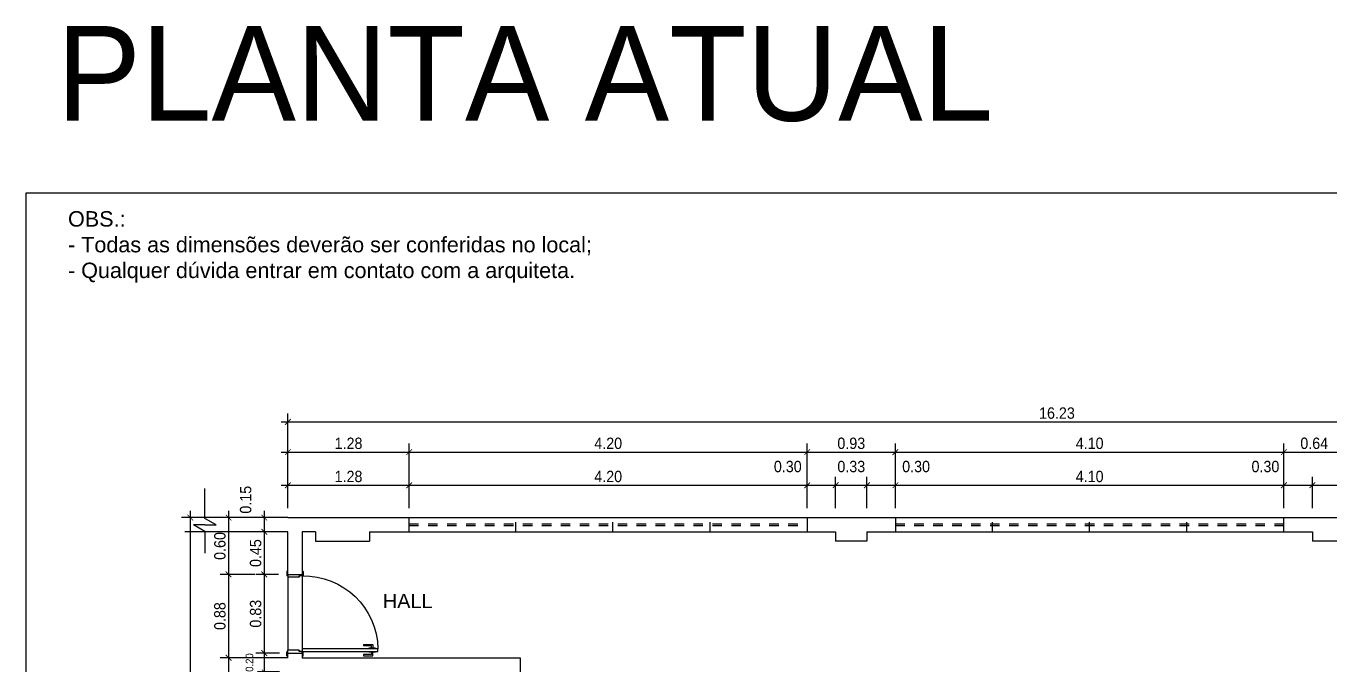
# Model space of a CAD drawing. Header units: millimetres. Extents: x 7034 to 7235, y -465 to -380.
# Drawn here: x 7034.46 to 7048.21, y -386.95 to -380.21 of the extents above; entities that cross this region are included whole.
import ezdxf

# ---------------------------------------------------------------- set-up
doc = ezdxf.new("R2010")
doc.units = ezdxf.units.MM
doc.header["$LTSCALE"] = 0.005
doc.linetypes.add('CONTINUO', pattern=[0])
doc.linetypes.add('DASHED', pattern=[19.05, 12.7, -6.35])
doc.layers.get('0').update_dxf_attribs({"linetype": 'CONTINUO'})
doc.layers.get('DEFPOINTS').update_dxf_attribs({"linetype": 'CONTINUO', "lineweight": 15})
for name, color, linetype in [('0-COTAS', 12, 'Continuous'), ('ARQ-PEITORIAL', 4, 'Continuous'), ('ARQ_ALVENARIA', 6, 'Continuous'), ('ARQ_BLK_ESQUADR', 1, 'Continuous'), ('ARQ_JANELAALTA', 150, 'DASHED'), ('ARQ_TXT_AMBIENTE', 3, 'Continuous'), ('NN_PISO', 8, 'Continuous'), ('PORTA', 2, 'Continuous')]:
    doc.layers.add(name, color=color, linetype=linetype)
doc.layers.add('ARQ-TXT-GER', color=250, linetype='Continuous', lineweight=25)
doc.styles.add('ARIAL', font='arial.ttf', dxfattribs={"height": 2.5})
doc.styles.add('ARQ', font='arial.ttf', dxfattribs={"width": 0.9})
doc.styles.add('geometric', font='')
doc.styles.get("Standard").update_dxf_attribs({"font": 'arial.ttf'})
doc.styles.get('geometric').set_extended_font_data('Geometr415 Blk BT')
doc.dimstyles.new('1-50', dxfattribs={"dimtxt": 0.12, "dimasz": 0.06, "dimexe": 0.09, "dimexo": 0.1, "dimgap": 0.03, "dimtad": 1, "dimzin": 0, "dimdsep": 46, "dimtxsty": 'ARQ', "dimblk": 'ARCHTICK', "dimcen": 0, "dimdle": 0.07, "dimclrd": 1, "dimclre": 1, "dimclrt": 7, "dimadec": 0, "dimazin": 0, "dimtm": 1e-09, "dimtfac": 1, "dimtofl": 0, "dimtmove": 2, "dimatfit": 3, "dimldrblk": 'ARCHTICK', "dimfxl": 1, "dimtolj": 1, "dimtzin": 0, "dimlwd": -1, "dimlwe": -1, "dimarcsym": 0})
doc.dimstyles.new('1-75', dxfattribs={"dimtxt": 0.08, "dimasz": 0.05, "dimexe": 0.07, "dimexo": 0.09, "dimgap": 0.03, "dimtad": 1, "dimzin": 0, "dimdsep": 46, "dimtxsty": 'ARQ', "dimblk": 'ARCHTICK', "dimcen": 0, "dimdle": 0.075, "dimclrd": 1, "dimclre": 1, "dimclrt": 7, "dimadec": 0, "dimazin": 0, "dimtm": 1e-09, "dimtfac": 1, "dimtofl": 0, "dimtmove": 2, "dimatfit": 3, "dimldrblk": 'ARCHTICK', "dimfxl": 1, "dimtolj": 1, "dimtzin": 0, "dimlwd": -1, "dimlwe": -1, "dimarcsym": 0})

# ---------------------------------------------------------------- blocks, each defined once
blk = doc.blocks.new('12110333')
at = {"layer": 'PORTA', "color": 1}
for p, q in [((-0.031, 0.746), (0.008, 0.746)), ((-0.031, 0.648), (-0.031, 0.746)), ((-0.017, 0.732), (-0.017, 0.662)), ((0.008, 0.732), (-0.017, 0.732)), ((0.008, 0.774), (0.015, 0.774)), ((0.008, 0.774), (0.008, 0.704)), ((0.008, 0.704), (0.015, 0.704)), ((0.052, 0.774), (0.045, 0.774)), ((0.052, 0.704), (0.045, 0.704)), ((0.052, 0.774), (0.052, 0.704)), ((0.091, 0.746), (0.052, 0.746)), ((0.052, 0.732), (0.077, 0.732)), ((0.077, 0.732), (0.077, 0.662)), ((0.091, 0.648), (0.091, 0.746)), ((-0.017, 0.648), (-0.031, 0.648)), ((-0.017, 0.662), (-0.017, 0.648)), ((-0.017, 0.662), (-0.017, 0.662)), ((0.077, 0.662), (0.077, 0.662)), ((0.077, 0.662), (0.077, 0.648)), ((0.091, 0.648), (0.077, 0.648)), ((0.815, 0), (0.015, 0)), ((0.8, -0.15), (0.03, -0.15))]:
    blk.add_line(p, q, dxfattribs=at)
at = {"layer": 'PORTA'}
for p, q in [((-0.035, 0.005), (-0.035, 0)), ((-0.03, 0.01), (0.01, 0.01)), ((0, 0), (0.015, 0)), ((0.015, 0), (0.015, -0.03)), ((0.815, 0.005), (0.815, 0)), ((0.83, 0), (0.815, 0)), ((0.815, 0), (0.815, -0.03)), ((0.86, 0.01), (0.82, 0.01)), ((0.865, 0.005), (0.865, 0)), ((0.03, -0.03), (0.015, -0.03)), ((0.015, -0.03), (0.03, -0.03)), ((0.03, -0.03), (0.03, -0.15)), ((0.815, -0.03), (0.8, -0.03)), ((0.8, -0.03), (0.815, -0.03)), ((0.8, -0.03), (0.8, -0.15)), ((-0.035, -0.15), (-0.035, -0.15)), ((-0.035, -0.15), (-0.035, -0.155)), ((-0.03, -0.16), (0.01, -0.16)), ((0, -0.15), (0.03, -0.15)), ((0.015, -0.15), (0.015, -0.155)), ((0.83, -0.15), (0.8, -0.15)), ((0.815, -0.15), (0.815, -0.155)), ((0.86, -0.16), (0.82, -0.16)), ((0.865, -0.15), (0.865, -0.155)), ((0.865, -0.15), (0.865, -0.15))]:
    blk.add_line(p, q, dxfattribs=at)
at = {"layer": 'PORTA', "color": 3}
blk.add_lwpolyline([(0.015, 0), (0.015, 0.8), (0.045, 0.8), (0.045, 0)], close=True, dxfattribs=at)
at = {"layer": 'PORTA', "color": 1}
blk.add_arc((0.03, 0.015), 0.785, 358.9053, 88.9053, dxfattribs=at)
at = {"layer": 'PORTA'}
for centre, start, end in [((-0.03, 0.005), 90, 180), ((0.01, 0.005), 0, 90), ((0.82, 0.005), 90, 180), ((0.86, 0.005), 0, 90), ((-0.03, -0.155), 180, 270), ((0.01, -0.155), 270, 0), ((0.82, -0.155), 180, 270), ((0.86, -0.155), 270, 0)]:
    blk.add_arc(centre, 0.005, start, end, dxfattribs=at)
blk = doc.blocks.new('_ArchTick')
at = {"color": 0, "linetype": 'ByBlock', "const_width": 0.15}
blk.add_lwpolyline([(-0.5, -0.5), (0.5, 0.5)], dxfattribs=at)
blk = doc.blocks.new('*D150')
at = {"layer": 'DEFPOINTS', "color": 0, "transparency": 16777216}
for p in [(7038.499, -385.052), (7037.219, -385.393), (7038.499, -385.393)]:
    blk.add_point(p, dxfattribs=at)
at = {"layer": 'NN_PISO', "color": 1, "transparency": 16777216}
for p, q in [((7037.149, -385.052), (7038.569, -385.052)), ((7037.219, -385.293), (7037.219, -384.962)), ((7038.499, -385.293), (7038.499, -384.962))]:
    blk.add_line(p, q, dxfattribs=at)
at = {"layer": 'NN_PISO', "color": 1, "transparency": 16777216, "xscale": 0.06, "yscale": 0.06, "zscale": 0.06, "rotation": 180}
blk.add_blockref('_ArchTick', (7037.219, -385.052), dxfattribs=at)
at = {"layer": 'NN_PISO', "color": 1, "transparency": 16777216, "xscale": 0.06, "yscale": 0.06, "zscale": 0.06}
blk.add_blockref('_ArchTick', (7038.499, -385.052), dxfattribs=at)
at = {"layer": 'NN_PISO', "color": 7, "transparency": 16777216, "insert": (7037.859, -384.96), "char_height": 0.12, "attachment_point": 5, "style": 'ARQ'}
blk.add_mtext('\\A1;1.28', dxfattribs=at)
blk = doc.blocks.new('*D151')
at = {"layer": 'DEFPOINTS', "color": 0, "transparency": 16777216}
for p in [(7042.699, -385.052), (7038.499, -385.393), (7042.699, -385.393)]:
    blk.add_point(p, dxfattribs=at)
at = {"layer": 'NN_PISO', "color": 1, "transparency": 16777216}
for p, q in [((7038.429, -385.052), (7042.769, -385.052)), ((7038.499, -385.293), (7038.499, -384.962)), ((7042.699, -385.293), (7042.699, -384.962))]:
    blk.add_line(p, q, dxfattribs=at)
at = {"layer": 'NN_PISO', "color": 1, "transparency": 16777216, "xscale": 0.06, "yscale": 0.06, "zscale": 0.06, "rotation": 180}
blk.add_blockref('_ArchTick', (7038.499, -385.052), dxfattribs=at)
at = {"layer": 'NN_PISO', "color": 1, "transparency": 16777216, "xscale": 0.06, "yscale": 0.06, "zscale": 0.06}
blk.add_blockref('_ArchTick', (7042.699, -385.052), dxfattribs=at)
at = {"layer": 'NN_PISO', "color": 7, "transparency": 16777216, "insert": (7040.599, -384.96), "char_height": 0.12, "attachment_point": 5, "style": 'ARQ'}
blk.add_mtext('\\A1;4.20', dxfattribs=at)
blk = doc.blocks.new('*D152')
at = {"layer": 'DEFPOINTS', "color": 0, "transparency": 16777216}
for p in [(7042.999, -385.052), (7042.699, -385.393), (7042.999, -385.393)]:
    blk.add_point(p, dxfattribs=at)
at = {"layer": 'NN_PISO', "color": 1, "transparency": 16777216}
for p, q in [((7042.629, -385.052), (7043.069, -385.052)), ((7042.699, -385.293), (7042.699, -384.962)), ((7042.999, -385.293), (7042.999, -384.962))]:
    blk.add_line(p, q, dxfattribs=at)
at = {"layer": 'NN_PISO', "color": 1, "transparency": 16777216, "xscale": 0.06, "yscale": 0.06, "zscale": 0.06, "rotation": 180}
blk.add_blockref('_ArchTick', (7042.699, -385.052), dxfattribs=at)
at = {"layer": 'NN_PISO', "color": 1, "transparency": 16777216, "xscale": 0.06, "yscale": 0.06, "zscale": 0.06}
blk.add_blockref('_ArchTick', (7042.999, -385.052), dxfattribs=at)
at = {"layer": 'NN_PISO', "color": 7, "transparency": 16777216, "insert": (7042.494, -384.855), "char_height": 0.12, "attachment_point": 5, "style": 'ARQ'}
blk.add_mtext('\\A1;0.30', dxfattribs=at)
blk = doc.blocks.new('*D153')
at = {"layer": 'DEFPOINTS', "color": 0, "transparency": 16777216}
for p in [(7043.329, -385.052), (7042.999, -385.393), (7043.329, -385.393)]:
    blk.add_point(p, dxfattribs=at)
at = {"layer": 'NN_PISO', "color": 1, "transparency": 16777216}
for p, q in [((7042.929, -385.052), (7043.399, -385.052)), ((7042.999, -385.293), (7042.999, -384.962)), ((7043.329, -385.293), (7043.329, -384.962))]:
    blk.add_line(p, q, dxfattribs=at)
at = {"layer": 'NN_PISO', "color": 1, "transparency": 16777216, "xscale": 0.06, "yscale": 0.06, "zscale": 0.06, "rotation": 180}
blk.add_blockref('_ArchTick', (7042.999, -385.052), dxfattribs=at)
at = {"layer": 'NN_PISO', "color": 1, "transparency": 16777216, "xscale": 0.06, "yscale": 0.06, "zscale": 0.06}
blk.add_blockref('_ArchTick', (7043.329, -385.052), dxfattribs=at)
at = {"layer": 'NN_PISO', "color": 7, "transparency": 16777216, "insert": (7043.164, -384.855), "char_height": 0.12, "attachment_point": 5, "style": 'ARQ'}
blk.add_mtext('\\A1;0.33', dxfattribs=at)
blk = doc.blocks.new('*D154')
at = {"layer": 'DEFPOINTS', "color": 0, "transparency": 16777216}
for p in [(7043.629, -385.052), (7043.329, -385.393), (7043.629, -385.393)]:
    blk.add_point(p, dxfattribs=at)
at = {"layer": 'NN_PISO', "color": 1, "transparency": 16777216}
for p, q in [((7043.259, -385.052), (7043.699, -385.052)), ((7043.329, -385.293), (7043.329, -384.962)), ((7043.629, -385.293), (7043.629, -384.962))]:
    blk.add_line(p, q, dxfattribs=at)
at = {"layer": 'NN_PISO', "color": 1, "transparency": 16777216, "xscale": 0.06, "yscale": 0.06, "zscale": 0.06, "rotation": 180}
blk.add_blockref('_ArchTick', (7043.329, -385.052), dxfattribs=at)
at = {"layer": 'NN_PISO', "color": 1, "transparency": 16777216, "xscale": 0.06, "yscale": 0.06, "zscale": 0.06}
blk.add_blockref('_ArchTick', (7043.629, -385.052), dxfattribs=at)
at = {"layer": 'NN_PISO', "color": 7, "transparency": 16777216, "insert": (7043.848, -384.855), "char_height": 0.12, "attachment_point": 5, "style": 'ARQ'}
blk.add_mtext('\\A1;0.30', dxfattribs=at)
blk = doc.blocks.new('*D155')
at = {"layer": 'DEFPOINTS', "color": 0, "transparency": 16777216}
for p in [(7047.729, -385.052), (7043.629, -385.393), (7047.729, -385.393)]:
    blk.add_point(p, dxfattribs=at)
at = {"layer": 'NN_PISO', "color": 1, "transparency": 16777216}
for p, q in [((7043.559, -385.052), (7047.799, -385.052)), ((7043.629, -385.293), (7043.629, -384.962)), ((7047.729, -385.293), (7047.729, -384.962))]:
    blk.add_line(p, q, dxfattribs=at)
at = {"layer": 'NN_PISO', "color": 1, "transparency": 16777216, "xscale": 0.06, "yscale": 0.06, "zscale": 0.06, "rotation": 180}
blk.add_blockref('_ArchTick', (7043.629, -385.052), dxfattribs=at)
at = {"layer": 'NN_PISO', "color": 1, "transparency": 16777216, "xscale": 0.06, "yscale": 0.06, "zscale": 0.06}
blk.add_blockref('_ArchTick', (7047.729, -385.052), dxfattribs=at)
at = {"layer": 'NN_PISO', "color": 7, "transparency": 16777216, "insert": (7045.679, -384.96), "char_height": 0.12, "attachment_point": 5, "style": 'ARQ'}
blk.add_mtext('\\A1;4.10', dxfattribs=at)
blk = doc.blocks.new('*D156')
at = {"layer": 'DEFPOINTS', "color": 0, "transparency": 16777216}
for p in [(7048.029, -385.052), (7047.729, -385.393), (7048.029, -385.393)]:
    blk.add_point(p, dxfattribs=at)
at = {"layer": 'NN_PISO', "color": 1, "transparency": 16777216}
for p, q in [((7047.659, -385.052), (7048.099, -385.052)), ((7047.729, -385.293), (7047.729, -384.962)), ((7048.029, -385.293), (7048.029, -384.962))]:
    blk.add_line(p, q, dxfattribs=at)
at = {"layer": 'NN_PISO', "color": 1, "transparency": 16777216, "xscale": 0.06, "yscale": 0.06, "zscale": 0.06, "rotation": 180}
blk.add_blockref('_ArchTick', (7047.729, -385.052), dxfattribs=at)
at = {"layer": 'NN_PISO', "color": 1, "transparency": 16777216, "xscale": 0.06, "yscale": 0.06, "zscale": 0.06}
blk.add_blockref('_ArchTick', (7048.029, -385.052), dxfattribs=at)
at = {"layer": 'NN_PISO', "color": 7, "transparency": 16777216, "insert": (7047.534, -384.855), "char_height": 0.12, "attachment_point": 5, "style": 'ARQ'}
blk.add_mtext('\\A1;0.30', dxfattribs=at)
blk = doc.blocks.new('*D157')
at = {"layer": 'DEFPOINTS', "color": 0, "transparency": 16777216}
for p in [(7048.369, -385.052), (7048.029, -385.393), (7048.369, -385.393)]:
    blk.add_point(p, dxfattribs=at)
at = {"layer": 'NN_PISO', "color": 1, "transparency": 16777216}
for p, q in [((7047.959, -385.052), (7048.439, -385.052)), ((7048.029, -385.293), (7048.029, -384.962)), ((7048.369, -385.293), (7048.369, -384.962))]:
    blk.add_line(p, q, dxfattribs=at)
at = {"layer": 'NN_PISO', "color": 1, "transparency": 16777216, "xscale": 0.06, "yscale": 0.06, "zscale": 0.06, "rotation": 180}
blk.add_blockref('_ArchTick', (7048.029, -385.052), dxfattribs=at)
at = {"layer": 'NN_PISO', "color": 1, "transparency": 16777216, "xscale": 0.06, "yscale": 0.06, "zscale": 0.06}
blk.add_blockref('_ArchTick', (7048.369, -385.052), dxfattribs=at)
at = {"layer": 'NN_PISO', "color": 7, "transparency": 16777216, "insert": (7048.569, -384.855), "char_height": 0.12, "attachment_point": 5, "style": 'ARQ'}
blk.add_mtext('\\A1;0.34', dxfattribs=at)
blk = doc.blocks.new('*D161')
at = {"layer": 'DEFPOINTS', "color": 0, "transparency": 16777216}
for p in [(7038.499, -384.702), (7037.219, -385.393), (7038.499, -385.393)]:
    blk.add_point(p, dxfattribs=at)
at = {"layer": 'NN_PISO', "color": 1, "transparency": 16777216}
for p, q in [((7037.219, -385.293), (7037.219, -384.612)), ((7038.499, -385.293), (7038.499, -384.612)), ((7037.149, -384.702), (7038.569, -384.702))]:
    blk.add_line(p, q, dxfattribs=at)
at = {"layer": 'NN_PISO', "color": 1, "transparency": 16777216, "xscale": 0.06, "yscale": 0.06, "zscale": 0.06, "rotation": 180}
blk.add_blockref('_ArchTick', (7037.219, -384.702), dxfattribs=at)
at = {"layer": 'NN_PISO', "color": 1, "transparency": 16777216, "xscale": 0.06, "yscale": 0.06, "zscale": 0.06}
blk.add_blockref('_ArchTick', (7038.499, -384.702), dxfattribs=at)
at = {"layer": 'NN_PISO', "color": 7, "transparency": 16777216, "insert": (7037.859, -384.61), "char_height": 0.12, "attachment_point": 5, "style": 'ARQ'}
blk.add_mtext('\\A1;1.28', dxfattribs=at)
blk = doc.blocks.new('*D162')
at = {"layer": 'DEFPOINTS', "color": 0, "transparency": 16777216}
for p in [(7042.699, -384.702), (7038.499, -385.393), (7042.699, -385.393)]:
    blk.add_point(p, dxfattribs=at)
at = {"layer": 'NN_PISO', "color": 1, "transparency": 16777216}
for p, q in [((7038.499, -385.293), (7038.499, -384.612)), ((7042.699, -385.293), (7042.699, -384.612)), ((7038.429, -384.702), (7042.769, -384.702))]:
    blk.add_line(p, q, dxfattribs=at)
at = {"layer": 'NN_PISO', "color": 1, "transparency": 16777216, "xscale": 0.06, "yscale": 0.06, "zscale": 0.06, "rotation": 180}
blk.add_blockref('_ArchTick', (7038.499, -384.702), dxfattribs=at)
at = {"layer": 'NN_PISO', "color": 1, "transparency": 16777216, "xscale": 0.06, "yscale": 0.06, "zscale": 0.06}
blk.add_blockref('_ArchTick', (7042.699, -384.702), dxfattribs=at)
at = {"layer": 'NN_PISO', "color": 7, "transparency": 16777216, "insert": (7040.599, -384.61), "char_height": 0.12, "attachment_point": 5, "style": 'ARQ'}
blk.add_mtext('\\A1;4.20', dxfattribs=at)
blk = doc.blocks.new('*D163')
at = {"layer": 'DEFPOINTS', "color": 0, "transparency": 16777216}
for p in [(7043.629, -384.702), (7042.699, -385.393), (7043.629, -385.393)]:
    blk.add_point(p, dxfattribs=at)
at = {"layer": 'NN_PISO', "color": 1, "transparency": 16777216}
for p, q in [((7042.699, -385.293), (7042.699, -384.612)), ((7043.629, -385.293), (7043.629, -384.612)), ((7042.629, -384.702), (7043.699, -384.702))]:
    blk.add_line(p, q, dxfattribs=at)
at = {"layer": 'NN_PISO', "color": 1, "transparency": 16777216, "xscale": 0.06, "yscale": 0.06, "zscale": 0.06, "rotation": 180}
blk.add_blockref('_ArchTick', (7042.699, -384.702), dxfattribs=at)
at = {"layer": 'NN_PISO', "color": 1, "transparency": 16777216, "xscale": 0.06, "yscale": 0.06, "zscale": 0.06}
blk.add_blockref('_ArchTick', (7043.629, -384.702), dxfattribs=at)
at = {"layer": 'NN_PISO', "color": 7, "transparency": 16777216, "insert": (7043.164, -384.61), "char_height": 0.12, "attachment_point": 5, "style": 'ARQ'}
blk.add_mtext('\\A1;0.93', dxfattribs=at)
blk = doc.blocks.new('*D164')
at = {"layer": 'DEFPOINTS', "color": 0, "transparency": 16777216}
for p in [(7047.729, -384.702), (7043.629, -385.393), (7047.729, -385.393)]:
    blk.add_point(p, dxfattribs=at)
at = {"layer": 'NN_PISO', "color": 1, "transparency": 16777216}
for p, q in [((7043.629, -385.293), (7043.629, -384.612)), ((7047.729, -385.293), (7047.729, -384.612)), ((7043.559, -384.702), (7047.799, -384.702))]:
    blk.add_line(p, q, dxfattribs=at)
at = {"layer": 'NN_PISO', "color": 1, "transparency": 16777216, "xscale": 0.06, "yscale": 0.06, "zscale": 0.06, "rotation": 180}
blk.add_blockref('_ArchTick', (7043.629, -384.702), dxfattribs=at)
at = {"layer": 'NN_PISO', "color": 1, "transparency": 16777216, "xscale": 0.06, "yscale": 0.06, "zscale": 0.06}
blk.add_blockref('_ArchTick', (7047.729, -384.702), dxfattribs=at)
at = {"layer": 'NN_PISO', "color": 7, "transparency": 16777216, "insert": (7045.679, -384.61), "char_height": 0.12, "attachment_point": 5, "style": 'ARQ'}
blk.add_mtext('\\A1;4.10', dxfattribs=at)
blk = doc.blocks.new('*D127')
at = {"layer": 'DEFPOINTS', "color": 0, "transparency": 16777216}
for p in [(7048.369, -384.702), (7047.729, -385.393), (7048.369, -385.393)]:
    blk.add_point(p, dxfattribs=at)
at = {"layer": 'NN_PISO', "color": 1, "transparency": 16777216}
for p, q in [((7047.729, -385.293), (7047.729, -384.612)), ((7048.369, -385.293), (7048.369, -384.612)), ((7047.659, -384.702), (7048.439, -384.702))]:
    blk.add_line(p, q, dxfattribs=at)
at = {"layer": 'NN_PISO', "color": 1, "transparency": 16777216, "xscale": 0.06, "yscale": 0.06, "zscale": 0.06, "rotation": 180}
blk.add_blockref('_ArchTick', (7047.729, -384.702), dxfattribs=at)
at = {"layer": 'NN_PISO', "color": 1, "transparency": 16777216, "xscale": 0.06, "yscale": 0.06, "zscale": 0.06}
blk.add_blockref('_ArchTick', (7048.369, -384.702), dxfattribs=at)
at = {"layer": 'NN_PISO', "color": 7, "transparency": 16777216, "insert": (7048.049, -384.61), "char_height": 0.12, "attachment_point": 5, "style": 'ARQ'}
blk.add_mtext('\\A1;0.64', dxfattribs=at)
blk = doc.blocks.new('*D129')
at = {"layer": 'DEFPOINTS', "color": 0, "transparency": 16777216}
for p in [(7053.449, -384.383), (7037.219, -385.393), (7053.449, -385.393)]:
    blk.add_point(p, dxfattribs=at)
at = {"layer": 'NN_PISO', "color": 1, "transparency": 16777216}
for p, q in [((7037.149, -384.383), (7053.519, -384.383)), ((7037.219, -385.293), (7037.219, -384.293)), ((7053.449, -385.293), (7053.449, -384.293))]:
    blk.add_line(p, q, dxfattribs=at)
at = {"layer": 'NN_PISO', "color": 1, "transparency": 16777216, "xscale": 0.06, "yscale": 0.06, "zscale": 0.06, "rotation": 180}
blk.add_blockref('_ArchTick', (7037.219, -384.383), dxfattribs=at)
at = {"layer": 'NN_PISO', "color": 1, "transparency": 16777216, "xscale": 0.06, "yscale": 0.06, "zscale": 0.06}
blk.add_blockref('_ArchTick', (7053.449, -384.383), dxfattribs=at)
at = {"layer": 'NN_PISO', "color": 7, "transparency": 16777216, "insert": (7045.334, -384.291), "char_height": 0.12, "attachment_point": 5, "style": 'ARQ'}
blk.add_mtext('\\A1;16.23', dxfattribs=at)
blk = doc.blocks.new('*D177')
at = {"layer": 'DEFPOINTS', "color": 0, "transparency": 16777216}
for p in [(7037.219, -385.393), (7036.97, -385.543), (7037.219, -385.543)]:
    blk.add_point(p, dxfattribs=at)
at = {"layer": 'NN_PISO', "color": 1, "transparency": 16777216}
for p, q in [((7036.97, -385.323), (7036.97, -385.613)), ((7037.119, -385.393), (7036.88, -385.393)), ((7037.119, -385.543), (7036.88, -385.543))]:
    blk.add_line(p, q, dxfattribs=at)
at = {"layer": 'NN_PISO', "color": 1, "transparency": 16777216, "xscale": 0.06, "yscale": 0.06, "zscale": 0.06}
for p, rotation in [((7036.97, -385.393), 90), ((7036.97, -385.543), 270)]:
    blk.add_blockref('_ArchTick', p, dxfattribs=dict(at, rotation=rotation))
at = {"layer": 'NN_PISO', "color": 7, "transparency": 16777216, "insert": (7036.774, -385.205), "char_height": 0.12, "attachment_point": 5, "rotation": 90, "style": 'ARQ'}
blk.add_mtext('\\A1;0.15', dxfattribs=at)
blk = doc.blocks.new('*D178')
at = {"layer": 'DEFPOINTS', "color": 0, "transparency": 16777216}
for p in [(7037.219, -385.543), (7036.97, -385.993), (7037.219, -385.993)]:
    blk.add_point(p, dxfattribs=at)
at = {"layer": 'NN_PISO', "color": 1, "transparency": 16777216}
for p, q in [((7036.97, -385.473), (7036.97, -386.063)), ((7037.119, -385.543), (7036.88, -385.543)), ((7037.119, -385.993), (7036.88, -385.993))]:
    blk.add_line(p, q, dxfattribs=at)
at = {"layer": 'NN_PISO', "color": 1, "transparency": 16777216, "xscale": 0.06, "yscale": 0.06, "zscale": 0.06}
for p, rotation in [((7036.97, -385.543), 90), ((7036.97, -385.993), 270)]:
    blk.add_blockref('_ArchTick', p, dxfattribs=dict(at, rotation=rotation))
at = {"layer": 'NN_PISO', "color": 7, "transparency": 16777216, "insert": (7036.879, -385.768), "char_height": 0.12, "attachment_point": 5, "rotation": 90, "style": 'ARQ'}
blk.add_mtext('\\A1;0.45', dxfattribs=at)
blk = doc.blocks.new('*D179')
at = {"layer": 'DEFPOINTS', "color": 0, "transparency": 16777216}
for p in [(7037.219, -385.993), (7036.97, -386.823), (7037.219, -386.823)]:
    blk.add_point(p, dxfattribs=at)
at = {"layer": 'NN_PISO', "color": 1, "transparency": 16777216}
for p, q in [((7037.119, -385.993), (7036.88, -385.993)), ((7036.97, -385.923), (7036.97, -386.893)), ((7037.119, -386.823), (7036.88, -386.823))]:
    blk.add_line(p, q, dxfattribs=at)
at = {"layer": 'NN_PISO', "color": 1, "transparency": 16777216, "xscale": 0.06, "yscale": 0.06, "zscale": 0.06}
for p, rotation in [((7036.97, -385.993), 90), ((7036.97, -386.823), 270)]:
    blk.add_blockref('_ArchTick', p, dxfattribs=dict(at, rotation=rotation))
at = {"layer": 'NN_PISO', "color": 7, "transparency": 16777216, "insert": (7036.879, -386.408), "char_height": 0.12, "attachment_point": 5, "rotation": 90, "style": 'ARQ'}
blk.add_mtext('\\A1;0.83', dxfattribs=at)
blk = doc.blocks.new('*D180')
at = {"layer": '0-COTAS', "color": 1, "transparency": 16777216}
for p, q in [((7037.129, -386.823), (7036.9, -386.823)), ((7036.97, -386.748), (7036.97, -387.098)), ((7037.129, -387.023), (7036.9, -387.023))]:
    blk.add_line(p, q, dxfattribs=at)
at = {"layer": 'DEFPOINTS', "color": 0, "transparency": 16777216}
for p in [(7037.219, -386.823), (7036.97, -387.023), (7037.219, -387.023)]:
    blk.add_point(p, dxfattribs=at)
at = {"layer": '0-COTAS', "color": 1, "transparency": 16777216, "xscale": 0.05, "yscale": 0.05, "zscale": 0.05}
for p, rotation in [((7036.97, -386.823), 90), ((7036.97, -387.023), 270)]:
    blk.add_blockref('_ArchTick', p, dxfattribs=dict(at, rotation=rotation))
at = {"layer": '0-COTAS', "color": 7, "transparency": 16777216, "insert": (7036.814, -386.923), "char_height": 0.08, "attachment_point": 5, "rotation": 90, "style": 'ARQ'}
blk.add_mtext('\\A1;0.20', dxfattribs=at)
blk = doc.blocks.new('*D145')
at = {"layer": 'DEFPOINTS', "color": 0, "transparency": 16777216}
for p in [(7036.97, -385.393), (7036.593, -385.993), (7036.97, -385.993)]:
    blk.add_point(p, dxfattribs=at)
at = {"layer": 'NN_PISO', "color": 1, "transparency": 16777216}
for p, q in [((7036.593, -385.323), (7036.593, -386.063)), ((7036.87, -385.393), (7036.503, -385.393)), ((7036.87, -385.993), (7036.503, -385.993))]:
    blk.add_line(p, q, dxfattribs=at)
at = {"layer": 'NN_PISO', "color": 1, "transparency": 16777216, "xscale": 0.06, "yscale": 0.06, "zscale": 0.06}
for p, rotation in [((7036.593, -385.393), 90), ((7036.593, -385.993), 270)]:
    blk.add_blockref('_ArchTick', p, dxfattribs=dict(at, rotation=rotation))
at = {"layer": 'NN_PISO', "color": 7, "transparency": 16777216, "insert": (7036.502, -385.693), "char_height": 0.12, "attachment_point": 5, "rotation": 90, "style": 'ARQ'}
blk.add_mtext('\\A1;0.60', dxfattribs=at)
blk = doc.blocks.new('*D146')
at = {"layer": 'DEFPOINTS', "color": 0, "transparency": 16777216}
for p in [(7036.97, -385.993), (7036.593, -386.873), (7036.97, -386.873)]:
    blk.add_point(p, dxfattribs=at)
at = {"layer": 'NN_PISO', "color": 1, "transparency": 16777216}
for p, q in [((7036.87, -385.993), (7036.503, -385.993)), ((7036.593, -385.923), (7036.593, -386.943)), ((7036.87, -386.873), (7036.503, -386.873))]:
    blk.add_line(p, q, dxfattribs=at)
at = {"layer": 'NN_PISO', "color": 1, "transparency": 16777216, "xscale": 0.06, "yscale": 0.06, "zscale": 0.06}
for p, rotation in [((7036.593, -385.993), 90), ((7036.593, -386.873), 270)]:
    blk.add_blockref('_ArchTick', p, dxfattribs=dict(at, rotation=rotation))
at = {"layer": 'NN_PISO', "color": 7, "transparency": 16777216, "insert": (7036.502, -386.433), "char_height": 0.12, "attachment_point": 5, "rotation": 90, "style": 'ARQ'}
blk.add_mtext('\\A1;0.88', dxfattribs=at)
blk = doc.blocks.new('*D147')
at = {"layer": 'DEFPOINTS', "color": 0, "transparency": 16777216}
for p in [(7036.97, -386.873), (7036.593, -388.823), (7037.989, -388.823)]:
    blk.add_point(p, dxfattribs=at)
at = {"layer": 'NN_PISO', "color": 1, "transparency": 16777216}
for p, q in [((7036.593, -386.803), (7036.593, -388.893)), ((7036.87, -386.873), (7036.503, -386.873)), ((7037.889, -388.823), (7036.503, -388.823))]:
    blk.add_line(p, q, dxfattribs=at)
at = {"layer": 'NN_PISO', "color": 1, "transparency": 16777216, "xscale": 0.06, "yscale": 0.06, "zscale": 0.06}
for p, rotation in [((7036.593, -386.873), 90), ((7036.593, -388.823), 270)]:
    blk.add_blockref('_ArchTick', p, dxfattribs=dict(at, rotation=rotation))
at = {"layer": 'NN_PISO', "color": 7, "transparency": 16777216, "insert": (7036.502, -387.848), "char_height": 0.12, "attachment_point": 5, "rotation": 90, "style": 'ARQ'}
blk.add_mtext('\\A1;1.95', dxfattribs=at)
blk = doc.blocks.new('*D149')
at = {"layer": 'DEFPOINTS', "color": 0, "transparency": 16777216}
for p in [(7037.219, -385.393), (7036.188, -393.473), (7037.219, -393.473)]:
    blk.add_point(p, dxfattribs=at)
at = {"layer": 'NN_PISO', "color": 1, "transparency": 16777216}
for p, q in [((7036.188, -385.323), (7036.188, -393.543)), ((7037.119, -385.393), (7036.098, -385.393)), ((7037.119, -393.473), (7036.098, -393.473))]:
    blk.add_line(p, q, dxfattribs=at)
at = {"layer": 'NN_PISO', "color": 1, "transparency": 16777216, "xscale": 0.06, "yscale": 0.06, "zscale": 0.06}
for p, rotation in [((7036.188, -385.393), 90), ((7036.188, -393.473), 270)]:
    blk.add_blockref('_ArchTick', p, dxfattribs=dict(at, rotation=rotation))
at = {"layer": 'NN_PISO', "color": 7, "transparency": 16777216, "insert": (7036.097, -389.433), "char_height": 0.12, "attachment_point": 5, "rotation": 90, "style": 'ARQ'}
blk.add_mtext('\\A1;8.08', dxfattribs=at)

msp = doc.modelspace()

# ---------------------------------------------------------------- linework, layer by layer
msp.add_lwpolyline([(7056.641, -381.967), (7056.641, -396.817), (7034.457, -396.817), (7034.457, -381.967)], close=True)
at = {"layer": 'ARQ-PEITORIAL'}
for p, q in [((7036.344, -385.402), (7036.344, -385.088)), ((7036.344, -385.471), (7036.224, -385.471)), ((7036.344, -385.54), (7036.224, -385.471)), ((7036.464, -385.471), (7036.344, -385.402)), ((7036.344, -385.471), (7036.464, -385.471)), ((7036.344, -385.54), (7036.344, -385.77))]:
    msp.add_line(p, q, dxfattribs=at)
at = {"layer": 'ARQ_ALVENARIA'}
for p, q in [((7037.219, -385.393), (7036.133, -385.393)), ((7037.219, -385.393), (7053.449, -385.393)), ((7038.499, -385.543), (7038.499, -385.393)), ((7042.699, -385.393), (7042.699, -385.543)), ((7043.629, -385.393), (7043.629, -385.543)), ((7047.729, -385.543), (7047.729, -385.393)), ((7037.219, -385.543), (7036.133, -385.543)), ((7037.219, -385.993), (7037.219, -385.543)), ((7037.369, -385.543), (7037.369, -385.993)), ((7037.509, -385.543), (7037.369, -385.543)), ((7037.509, -385.543), (7037.509, -385.643)), ((7038.079, -385.543), (7042.999, -385.543)), ((7038.079, -385.543), (7038.079, -385.643)), ((7042.999, -385.543), (7042.999, -385.643)), ((7043.329, -385.543), (7043.629, -385.543)), ((7043.329, -385.543), (7043.329, -385.643)), ((7043.629, -385.543), (7047.729, -385.543)), ((7047.729, -385.543), (7048.029, -385.543)), ((7048.029, -385.543), (7048.029, -385.643)), ((7037.509, -385.643), (7038.079, -385.643)), ((7043.329, -385.643), (7042.999, -385.643)), ((7048.369, -385.643), (7048.029, -385.643)), ((7037.219, -385.993), (7037.369, -385.993)), ((7037.219, -386.823), (7037.369, -386.823)), ((7037.219, -386.873), (7037.219, -386.823)), ((7037.369, -386.823), (7037.369, -386.873)), ((7037.219, -386.873), (7036.858, -386.873)), ((7037.369, -386.873), (7039.669, -386.873)), ((7039.669, -386.873), (7039.669, -387.533))]:
    msp.add_line(p, q, dxfattribs=at)
at = {"layer": 'ARQ_JANELAALTA', "ltscale": 0.5}
for p, q in [((7038.499, -385.458), (7042.699, -385.458)), ((7038.499, -385.478), (7042.699, -385.478)), ((7039.624, -385.543), (7039.624, -385.393)), ((7040.649, -385.543), (7040.649, -385.393)), ((7041.674, -385.543), (7041.674, -385.393)), ((7043.629, -385.458), (7047.729, -385.458)), ((7043.629, -385.478), (7047.729, -385.478)), ((7044.654, -385.543), (7044.654, -385.393)), ((7045.679, -385.543), (7045.679, -385.393)), ((7046.704, -385.543), (7046.704, -385.393))]:
    msp.add_line(p, q, dxfattribs=at)
for p in [(7040.649, -385.543), (7041.674, -385.543), (7044.654, -385.543), (7045.679, -385.543), (7046.704, -385.543)]:
    msp.add_point(p, dxfattribs=at)

# ---------------------------------------------------------------- block references
at = {"layer": 'ARQ_BLK_ESQUADR', "xscale": -1, "rotation": 270}
msp.add_blockref('12110333', (7037.369, -386.823), dxfattribs=at)

# ---------------------------------------------------------------- texts
at = {"layer": 'ARQ-PEITORIAL', "insert": (7034.777, -380.205), "char_height": 1, "attachment_point": 1, "style": 'geometric'}
msp.add_mtext_dynamic_manual_height_columns('PLANTA ATUAL', width=13.88843, gutter_width=12.5, heights=[0], dxfattribs=at)
at = {"layer": 'ARQ-TXT-GER', "insert": (7034.899, -382.159), "char_height": 0.16293, "width": 6.25452, "attachment_point": 1, "style": 'ARIAL'}
msp.add_mtext('OBS.:\\P- Todas as dimensões deverão ser conferidas no local;\\P- Qualquer dúvida entrar em contato com a arquiteta.', dxfattribs=at)
at = {"layer": 'ARQ_TXT_AMBIENTE', "insert": (7037, -386.199), "char_height": 0.15, "attachment_point": 1}
msp.add_mtext_dynamic_manual_height_columns('\\pi0.98846;    HALL', width=2.72651, gutter_width=12.5, heights=[0], dxfattribs=at)

# ---------------------------------------------------------------- dimensions: what is measured, and where the dimension line sits
at = {"layer": '0-COTAS'}
dim = msp.add_linear_dim(base=(7036.97, -387.023), p1=(7037.219, -386.823), p2=(7037.219, -387.023), angle=90, dimstyle='1-75', dxfattribs=at)
dim.commit()
dim.dimension.update_dxf_attribs({"geometry": '*D180', "text_midpoint": (7036.814, -386.923)})
at = {"layer": 'NN_PISO'}
for base, p1, p2, picture, middle in [((7053.449, -384.383), (7037.219, -385.393), (7053.449, -385.393), '*D129', (7045.334, -384.291)), ((7038.499, -384.702), (7037.219, -385.393), (7038.499, -385.393), '*D161', (7037.859, -384.61)), ((7042.699, -384.702), (7038.499, -385.393), (7042.699, -385.393), '*D162', (7040.599, -384.61)), ((7043.629, -384.702), (7042.699, -385.393), (7043.629, -385.393), '*D163', (7043.164, -384.61)), ((7047.729, -384.702), (7043.629, -385.393), (7047.729, -385.393), '*D164', (7045.679, -384.61)), ((7048.369, -384.702), (7047.729, -385.393), (7048.369, -385.393), '*D127', (7048.049, -384.61)), ((7043.329, -385.052), (7042.999, -385.393), (7043.329, -385.393), '*D153', (7043.164, -384.855)), ((7038.499, -385.052), (7037.219, -385.393), (7038.499, -385.393), '*D150', (7037.859, -384.96)), ((7042.699, -385.052), (7038.499, -385.393), (7042.699, -385.393), '*D151', (7040.599, -384.96)), ((7047.729, -385.052), (7043.629, -385.393), (7047.729, -385.393), '*D155', (7045.679, -384.96))]:
    dim = msp.add_linear_dim(base=base, p1=p1, p2=p2, dimstyle='1-50', dxfattribs=at)
    dim.commit()
    dim.dimension.update_dxf_attribs({"geometry": picture, "text_midpoint": middle})
for base, p1, p2, picture, middle in [((7042.999, -385.052), (7042.699, -385.393), (7042.999, -385.393), '*D152', (7042.494, -384.855)), ((7043.629, -385.052), (7043.329, -385.393), (7043.629, -385.393), '*D154', (7043.848, -384.855)), ((7048.029, -385.052), (7047.729, -385.393), (7048.029, -385.393), '*D156', (7047.534, -384.855)), ((7048.369, -385.052), (7048.029, -385.393), (7048.369, -385.393), '*D157', (7048.569, -384.855))]:
    dim = msp.add_linear_dim(base=base, p1=p1, p2=p2, dimstyle='1-50', dxfattribs=at)
    dim.commit()
    dim.dimension.update_dxf_attribs({"geometry": picture, "text_midpoint": middle, "dimtype": 160})
dim = msp.add_linear_dim(base=(7036.97, -385.543), p1=(7037.219, -385.393), p2=(7037.219, -385.543), angle=90, dimstyle='1-50', dxfattribs=at)
dim.commit()
dim.dimension.update_dxf_attribs({"geometry": '*D177', "text_midpoint": (7036.774, -385.205), "dimtype": 160})
for base, p1, p2, picture, middle in [((7036.188, -393.473), (7037.219, -385.393), (7037.219, -393.473), '*D149', (7036.097, -389.433)), ((7036.593, -385.993), (7036.97, -385.393), (7036.97, -385.993), '*D145', (7036.502, -385.693)), ((7036.97, -385.993), (7037.219, -385.543), (7037.219, -385.993), '*D178', (7036.879, -385.768)), ((7036.593, -386.873), (7036.97, -385.993), (7036.97, -386.873), '*D146', (7036.502, -386.433)), ((7036.97, -386.823), (7037.219, -385.993), (7037.219, -386.823), '*D179', (7036.879, -386.408)), ((7036.593, -388.823), (7036.97, -386.873), (7037.989, -388.823), '*D147', (7036.502, -387.848))]:
    dim = msp.add_linear_dim(base=base, p1=p1, p2=p2, angle=90, dimstyle='1-50', dxfattribs=at)
    dim.commit()
    dim.dimension.update_dxf_attribs({"geometry": picture, "text_midpoint": middle})

doc.saveas('drawing.dxf')
